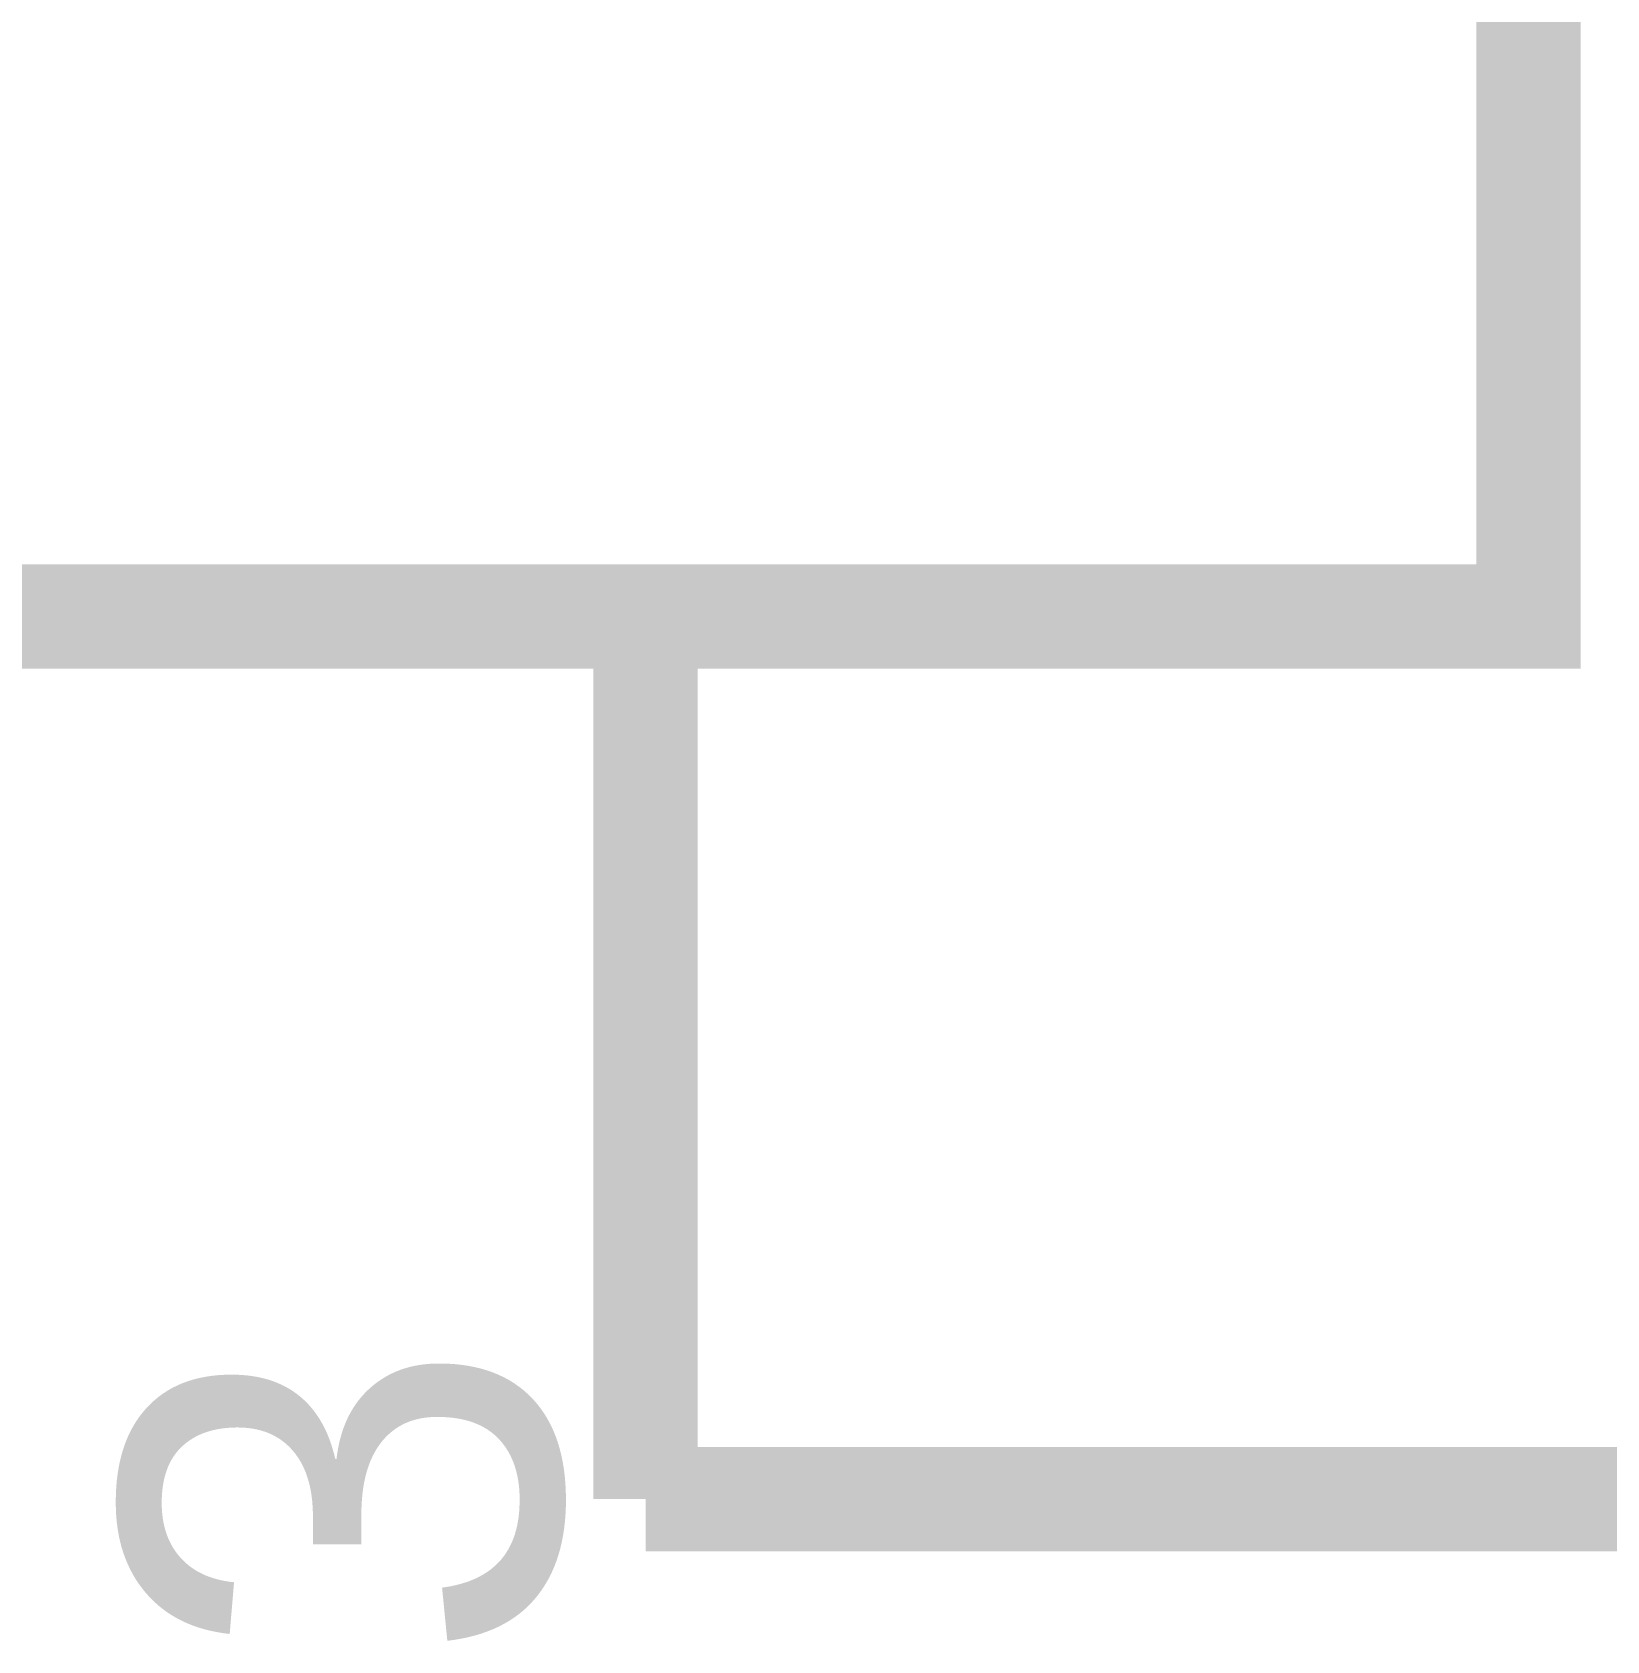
# Model space of a CAD drawing. Header units: inches. Extents: x 0 to 22.3, y 0 to 15.7.
# Drawn here: x 2.3309 to 2.509, y 3.9841 to 4.1662 of the extents above; entities that cross this region are included whole.
import ezdxf

# ---------------------------------------------------------------- set-up
doc = ezdxf.new("R2010")
doc.units = ezdxf.units.IN
doc.header["$MEASUREMENT"] = 0
doc.layers.add('Sheet', color=255, linetype='Continuous')

msp = doc.modelspace()

# ---------------------------------------------------------------- linework, layer by layer
at = {"layer": 'Sheet'}
for points in [[(1.90033, 4.59994, 0.0118, 0.0118, 0), (2.50017, 4.59994, 0.0118, 0.0118, 0), (2.50017, 4.10003, 0.0118, 0.0118, 0), (1.90033, 4.10003, 0.0118, 0.0118, 0), (1.90033, 4.59994, 0.0118, 0.0118, 0)], [(1.90033, 4.59994, 0.0039, 0.0039, 0), (1.90033, 4.10003, 0.0039, 0.0039, 0), (2.50017, 4.10003, 0.0039, 0.0039, 0), (2.50017, 4.59994, 0.0039, 0.0039, 0), (1.90033, 4.59994, 0.0039, 0.0039, 0), (1.90033, 4.59994, 0.0039, 0.0039, 0)]]:
    msp.add_lwpolyline(points, format="xyseb", close=True, dxfattribs=at)
for points in [[(2.40027, 4.10003, 0.0118, 0.0118, 0), (2.40027, 4.00014, 0.0118, 0.0118, 0)], [(2.40027, 4.00014, 0.0118, 0.0118, 0), (2.60008, 4.00014, 0.0118, 0.0118, 0)]]:
    msp.add_lwpolyline(points, format="xyseb", dxfattribs=at)

# ---------------------------------------------------------------- texts
msp.add_text('3', height=0.0495, rotation=90, dxfattribs=at).set_placement((2.39055, 3.98158))

doc.saveas('drawing.dxf')
